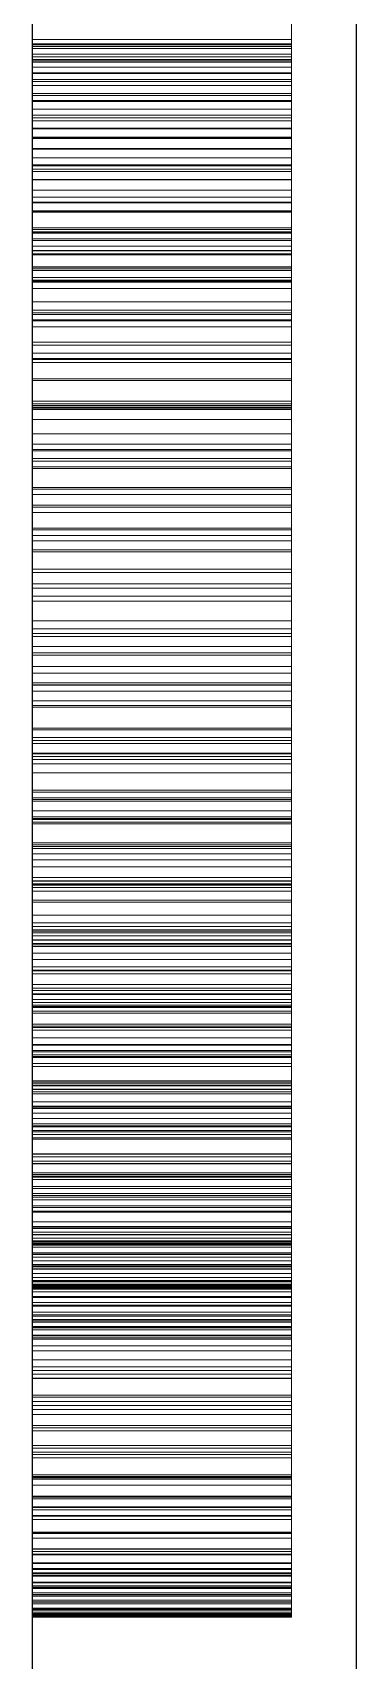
# Model space of a CAD drawing. Header units: millimetres. Extents: x 7 to 422, y 36 to 182.
# Drawn here: x 7 to 7.25, y 125.533 to 126.792 of the extents above; entities that cross this region are included whole.
import ezdxf

# ---------------------------------------------------------------- set-up
doc = ezdxf.new("R2010")
doc.units = ezdxf.units.MM
doc.header["$LTSCALE"] = 0.666667
doc.linetypes.add('DASHED', pattern=[1.524, 1.27, -0.254])
doc.layers.add('HIDDEN', color=7, linetype='DASHED', lineweight=13)
doc.layers.add('VISIBLE', color=7, linetype='CONTINUOUS', lineweight=25)

msp = doc.modelspace()

# ---------------------------------------------------------------- linework, layer by layer
at = {"layer": 'HIDDEN'}
for p, q in [((7, 127.73911), (7, 125.60437)), ((7, 127.73041), (7, 125.85526)), ((7, 125.60437), (7, 127.73041)), ((7.2, 125.60437), (7.2, 127.73911)), ((7.2, 127.73041), (7.2, 125.60437)), ((7.2, 125.85526), (7.2, 127.73041)), ((7, 126.60938), (7, 127.70141)), ((7.2, 127.70141), (7.2, 126.60938)), ((7, 127.47952), (7, 125.60437)), ((7.2, 127.47952), (7.2, 125.60437)), ((7, 125.60437), (7, 127.26779)), ((7.2, 127.26779), (7.2, 125.60437)), ((7, 126.61083), (7, 126.83997)), ((7.2, 126.83997), (7.2, 126.61083)), ((7, 126.82198), (7, 126.78685)), ((7.2, 126.78685), (7.2, 126.82198)), ((7, 126.78338), (7, 126.80752)), ((7.2, 126.80752), (7.2, 126.78338)), ((7, 126.79658), (7, 126.77117)), ((7, 126.79211), (7, 126.77326)), ((7, 126.78685), (7, 126.77021)), ((7, 126.78685), (7.2, 126.78685)), ((7.2, 126.77117), (7.2, 126.79658)), ((7.2, 126.77326), (7.2, 126.79211)), ((7.2, 126.77021), (7.2, 126.78685)), ((7, 126.78341), (7, 126.78252)), ((7, 126.78139), (7, 126.78341)), ((7, 126.78341), (7.2, 126.78341)), ((7, 126.76043), (7, 126.78338)), ((7, 126.78338), (7.2, 126.78338)), ((7, 126.78252), (7, 126.77983)), ((7, 126.78252), (7.2, 126.78252)), ((7, 126.77534), (7, 126.78139)), ((7, 126.78139), (7.2, 126.78139)), ((7, 126.77983), (7, 126.77535)), ((7, 126.77983), (7.2, 126.77983)), ((7, 126.77535), (7, 126.76909)), ((7, 126.77535), (7.2, 126.77535)), ((7, 126.76526), (7, 126.77534)), ((7, 126.77534), (7.2, 126.77534)), ((7, 126.77326), (7, 126.75586)), ((7, 126.77326), (7.2, 126.77326)), ((7.2, 126.78341), (7.2, 126.78139)), ((7.2, 126.78252), (7.2, 126.78341)), ((7.2, 126.78338), (7.2, 126.76043)), ((7.2, 126.77983), (7.2, 126.78252)), ((7.2, 126.78139), (7.2, 126.77534)), ((7.2, 126.77535), (7.2, 126.77983)), ((7.2, 126.76909), (7.2, 126.77535)), ((7.2, 126.77534), (7.2, 126.76526)), ((7.2, 126.75586), (7.2, 126.77326)), ((7, 126.77117), (7, 126.74491)), ((7, 126.77117), (7.2, 126.77117)), ((7, 126.77021), (7, 126.75418)), ((7, 126.77021), (7.2, 126.77021)), ((7, 126.76909), (7, 126.76103)), ((7, 126.76909), (7.2, 126.76909)), ((7, 126.75114), (7, 126.76526)), ((7, 126.76526), (7.2, 126.76526)), ((7, 126.76103), (7, 126.75119)), ((7, 126.76103), (7.2, 126.76103)), ((7, 126.73869), (7, 126.76043)), ((7, 126.76043), (7.2, 126.76043)), ((7.2, 126.74491), (7.2, 126.77117)), ((7.2, 126.75418), (7.2, 126.77021)), ((7.2, 126.76103), (7.2, 126.76909)), ((7.2, 126.76526), (7.2, 126.75114)), ((7.2, 126.75119), (7.2, 126.76103)), ((7.2, 126.76043), (7.2, 126.73869)), ((7, 126.75586), (7, 126.74352)), ((7, 126.75586), (7.2, 126.75586)), ((7, 126.75418), (7, 126.73876)), ((7, 126.75418), (7.2, 126.75418)), ((7, 126.75119), (7, 126.73955)), ((7, 126.75119), (7.2, 126.75119)), ((7, 126.73299), (7, 126.75114)), ((7, 126.75114), (7.2, 126.75114)), ((7.2, 126.74352), (7.2, 126.75586)), ((7.2, 126.73876), (7.2, 126.75418)), ((7.2, 126.73955), (7.2, 126.75119)), ((7.2, 126.75114), (7.2, 126.73299)), ((7, 126.74491), (7, 126.71779)), ((7, 126.74491), (7.2, 126.74491)), ((7, 126.74352), (7, 126.72826)), ((7, 126.74352), (7.2, 126.74352)), ((7, 126.73955), (7, 126.72613)), ((7, 126.73955), (7.2, 126.73955)), ((7, 126.73876), (7, 126.72395)), ((7, 126.73876), (7.2, 126.73876)), ((7, 126.71815), (7, 126.73869)), ((7, 126.73869), (7.2, 126.73869)), ((7.2, 126.71779), (7.2, 126.74491)), ((7.2, 126.72826), (7.2, 126.74352)), ((7.2, 126.72613), (7.2, 126.73955)), ((7.2, 126.72395), (7.2, 126.73876)), ((7.2, 126.73869), (7.2, 126.71815)), ((7, 126.71081), (7, 126.73299)), ((7, 126.73299), (7.2, 126.73299)), ((7, 126.72826), (7, 126.71007)), ((7, 126.72826), (7.2, 126.72826)), ((7, 126.72613), (7, 126.71127)), ((7, 126.72613), (7.2, 126.72613)), ((7, 126.72395), (7, 126.70185)), ((7, 126.72395), (7.2, 126.72395)), ((7.2, 126.73299), (7.2, 126.71081)), ((7.2, 126.71007), (7.2, 126.72826)), ((7.2, 126.71127), (7.2, 126.72613)), ((7.2, 126.70185), (7.2, 126.72395)), ((7, 126.70244), (7, 126.71815)), ((7, 126.71815), (7.2, 126.71815)), ((7, 126.71779), (7, 126.6898)), ((7, 126.71779), (7.2, 126.71779)), ((7, 126.71127), (7, 126.69535)), ((7, 126.71127), (7.2, 126.71127)), ((7, 126.68459), (7, 126.71081)), ((7, 126.71081), (7.2, 126.71081)), ((7, 126.71007), (7, 126.68896)), ((7, 126.71007), (7.2, 126.71007)), ((7.2, 126.71815), (7.2, 126.70244)), ((7.2, 126.6898), (7.2, 126.71779)), ((7.2, 126.69535), (7.2, 126.71127)), ((7.2, 126.71081), (7.2, 126.68459)), ((7.2, 126.68896), (7.2, 126.71007)), ((7, 126.68647), (7, 126.70244)), ((7, 126.70244), (7.2, 126.70244)), ((7, 126.70185), (7, 126.67831)), ((7, 126.70185), (7.2, 126.70185)), ((7.2, 126.70244), (7.2, 126.68647)), ((7.2, 126.67831), (7.2, 126.70185)), ((7, 126.69535), (7, 126.67837)), ((7, 126.69535), (7.2, 126.69535)), ((7, 126.6898), (7, 126.66096)), ((7, 126.6898), (7.2, 126.6898)), ((7, 126.68896), (7, 126.66493)), ((7, 126.68896), (7.2, 126.68896)), ((7, 126.67026), (7, 126.68647)), ((7, 126.68647), (7.2, 126.68647)), ((7, 126.65434), (7, 126.68459)), ((7, 126.68459), (7.2, 126.68459)), ((7.2, 126.67837), (7.2, 126.69535)), ((7.2, 126.66096), (7.2, 126.6898)), ((7.2, 126.66493), (7.2, 126.68896)), ((7.2, 126.68647), (7.2, 126.67026)), ((7.2, 126.68459), (7.2, 126.65434)), ((7, 126.67837), (7, 126.66032)), ((7, 126.67837), (7.2, 126.67837)), ((7, 126.67831), (7, 126.65335)), ((7, 126.67831), (7.2, 126.67831)), ((7.2, 126.66032), (7.2, 126.67837)), ((7.2, 126.65335), (7.2, 126.67831)), ((7, 126.6538), (7, 126.67026)), ((7, 126.67026), (7.2, 126.67026)), ((7, 126.66493), (7, 126.63798)), ((7, 126.66493), (7.2, 126.66493)), ((7, 126.66096), (7, 126.63125)), ((7, 126.66096), (7.2, 126.66096)), ((7, 126.66032), (7, 126.64121)), ((7, 126.66032), (7.2, 126.66032)), ((7.2, 126.67026), (7.2, 126.6538)), ((7.2, 126.63798), (7.2, 126.66493)), ((7.2, 126.63125), (7.2, 126.66096)), ((7.2, 126.64121), (7.2, 126.66032)), ((7, 126.63784), (7, 126.65434)), ((7, 126.65434), (7.2, 126.65434)), ((7, 126.63708), (7, 126.6538)), ((7, 126.6538), (7.2, 126.6538)), ((7, 126.65335), (7, 126.62697)), ((7, 126.65335), (7.2, 126.65335)), ((7.2, 126.65434), (7.2, 126.63784)), ((7.2, 126.6538), (7.2, 126.63708)), ((7.2, 126.62697), (7.2, 126.65335)), ((7, 126.64121), (7, 126.62103)), ((7, 126.64121), (7.2, 126.64121)), ((7, 126.63984), (7, 126.63802)), ((7, 126.63801), (7, 126.63984)), ((7, 126.63984), (7.2, 126.63984)), ((7, 126.63802), (7, 126.63259)), ((7, 126.63802), (7.2, 126.63802)), ((7, 126.63254), (7, 126.63801)), ((7, 126.63801), (7.2, 126.63801)), ((7, 126.63798), (7, 126.6081)), ((7, 126.63798), (7.2, 126.63798)), ((7, 126.6206), (7, 126.63784)), ((7, 126.63784), (7.2, 126.63784)), ((7, 126.62012), (7, 126.63708)), ((7, 126.63708), (7.2, 126.63708)), ((7.2, 126.62103), (7.2, 126.64121)), ((7.2, 126.63984), (7.2, 126.63801)), ((7.2, 126.63802), (7.2, 126.63984)), ((7.2, 126.63259), (7.2, 126.63802)), ((7.2, 126.63801), (7.2, 126.63254)), ((7.2, 126.6081), (7.2, 126.63798)), ((7.2, 126.63784), (7.2, 126.6206)), ((7.2, 126.63708), (7.2, 126.62012)), ((7, 126.63259), (7, 126.62352)), ((7, 126.63259), (7.2, 126.63259)), ((7, 126.62342), (7, 126.63254)), ((7, 126.63254), (7.2, 126.63254)), ((7, 126.63125), (7, 126.60068)), ((7, 126.63125), (7.2, 126.63125)), ((7, 126.62697), (7, 126.59915)), ((7, 126.62697), (7.2, 126.62697)), ((7, 126.62352), (7, 126.61083)), ((7, 126.62352), (7.2, 126.62352)), ((7, 126.61065), (7, 126.62342)), ((7, 126.62342), (7.2, 126.62342)), ((7, 126.62103), (7, 126.59979)), ((7, 126.62103), (7.2, 126.62103)), ((7, 126.60262), (7, 126.6206)), ((7, 126.6206), (7.2, 126.6206)), ((7.2, 126.62352), (7.2, 126.63259)), ((7.2, 126.63254), (7.2, 126.62342)), ((7.2, 126.60068), (7.2, 126.63125)), ((7.2, 126.59915), (7.2, 126.62697)), ((7.2, 126.61083), (7.2, 126.62352)), ((7.2, 126.62342), (7.2, 126.61065)), ((7.2, 126.59979), (7.2, 126.62103)), ((7.2, 126.6206), (7.2, 126.60262)), ((7, 126.58545), (7, 126.62012)), ((7, 126.62012), (7.2, 126.62012)), ((7, 126.61083), (7.2, 126.61083)), ((7, 126.59423), (7, 126.61065)), ((7, 126.61065), (7.2, 126.61065)), ((7, 126.57748), (7, 126.60938)), ((7, 126.60938), (7.2, 126.60938)), ((7, 126.6081), (7, 126.5753)), ((7, 126.6081), (7.2, 126.6081)), ((7.2, 126.62012), (7.2, 126.58545)), ((7.2, 126.61065), (7.2, 126.59423)), ((7.2, 126.60938), (7.2, 126.57748)), ((7.2, 126.5753), (7.2, 126.6081)), ((7, 126.58391), (7, 126.60262)), ((7, 126.60262), (7.2, 126.60262)), ((7, 126.60068), (7, 126.56925)), ((7, 126.60068), (7.2, 126.60068)), ((7, 126.59979), (7, 126.57748)), ((7, 126.59979), (7.2, 126.59979)), ((7, 126.59915), (7, 126.56991)), ((7, 126.59915), (7.2, 126.59915)), ((7.2, 126.60262), (7.2, 126.58391)), ((7.2, 126.56925), (7.2, 126.60068)), ((7.2, 126.57748), (7.2, 126.59979)), ((7.2, 126.56991), (7.2, 126.59915)), ((7, 126.57417), (7, 126.59423)), ((7, 126.59423), (7.2, 126.59423)), ((7, 126.5526), (7, 126.58545)), ((7, 126.56447), (7, 126.58391)), ((7, 126.58391), (7.2, 126.58391)), ((7.2, 126.59423), (7.2, 126.57417)), ((7.2, 126.58545), (7.2, 126.5526)), ((7.2, 126.58391), (7.2, 126.56447)), ((7, 126.57748), (7.2, 126.57748)), ((7, 126.5753), (7, 126.53996)), ((7, 126.5753), (7.2, 126.5753)), ((7, 126.55046), (7, 126.57417)), ((7, 126.57417), (7.2, 126.57417)), ((7.2, 126.53996), (7.2, 126.5753)), ((7.2, 126.57417), (7.2, 126.55046)), ((7, 126.56991), (7, 126.53924)), ((7, 126.56991), (7.2, 126.56991)), ((7, 126.56925), (7, 126.53696)), ((7, 126.56925), (7.2, 126.56925)), ((7, 126.54428), (7, 126.56447)), ((7, 126.56447), (7.2, 126.56447)), ((7.2, 126.53924), (7.2, 126.56991)), ((7.2, 126.53696), (7.2, 126.56925)), ((7.2, 126.56447), (7.2, 126.54428)), ((7, 126.52436), (7, 126.5526)), ((7, 126.5526), (7.2, 126.5526)), ((7, 126.52309), (7, 126.55046)), ((7, 126.55046), (7.2, 126.55046)), ((7.2, 126.5526), (7.2, 126.52436)), ((7.2, 126.55046), (7.2, 126.52309)), ((7, 126.5017), (7, 126.54428)), ((7, 126.54428), (7.2, 126.54428)), ((7, 126.53996), (7, 126.50247)), ((7, 126.53996), (7.2, 126.53996)), ((7, 126.53924), (7, 126.50714)), ((7, 126.53924), (7.2, 126.53924)), ((7, 126.53696), (7, 126.50381)), ((7, 126.53696), (7.2, 126.53696)), ((7.2, 126.54428), (7.2, 126.5017)), ((7.2, 126.50247), (7.2, 126.53996)), ((7.2, 126.50714), (7.2, 126.53924)), ((7.2, 126.50381), (7.2, 126.53696)), ((7, 126.50075), (7, 126.52436)), ((7, 126.52436), (7.2, 126.52436)), ((7, 126.49292), (7, 126.52309)), ((7, 126.52309), (7.2, 126.52309)), ((7.2, 126.52436), (7.2, 126.50075)), ((7.2, 126.52309), (7.2, 126.49292)), ((7, 126.50714), (7, 126.47371)), ((7, 126.50714), (7.2, 126.50714)), ((7, 126.50497), (7, 126.24247)), ((7, 126.50497), (7.2, 126.50497)), ((7, 126.50381), (7, 126.4698)), ((7, 126.50381), (7.2, 126.50381)), ((7, 126.50247), (7, 126.46283)), ((7, 126.50247), (7.2, 126.50247)), ((7, 126.45618), (7, 126.5017)), ((7, 126.5017), (7.2, 126.5017)), ((7, 126.48176), (7, 126.50075)), ((7, 126.50075), (7.2, 126.50075)), ((7.2, 126.47371), (7.2, 126.50714)), ((7.2, 126.24247), (7.2, 126.50497)), ((7.2, 126.4698), (7.2, 126.50381)), ((7.2, 126.46283), (7.2, 126.50247)), ((7.2, 126.5017), (7.2, 126.45618)), ((7.2, 126.50075), (7.2, 126.48176)), ((7, 126.46078), (7, 126.49292)), ((7, 126.49292), (7.2, 126.49292)), ((7.2, 126.49292), (7.2, 126.46078)), ((7, 126.4687), (7, 126.48176)), ((7, 126.48176), (7.2, 126.48176)), ((7, 126.47371), (7, 126.43903)), ((7, 126.47371), (7.2, 126.47371)), ((7, 126.4698), (7, 126.43492)), ((7, 126.4698), (7.2, 126.4698)), ((7.2, 126.48176), (7.2, 126.4687)), ((7.2, 126.43903), (7.2, 126.47371)), ((7.2, 126.43492), (7.2, 126.4698)), ((7, 126.45489), (7, 126.4687)), ((7, 126.4687), (7.2, 126.4687)), ((7, 126.46283), (7, 126.42103)), ((7, 126.46283), (7.2, 126.46283)), ((7, 126.42666), (7, 126.46078)), ((7, 126.46078), (7.2, 126.46078)), ((7.2, 126.4687), (7.2, 126.45489)), ((7.2, 126.42103), (7.2, 126.46283)), ((7.2, 126.46078), (7.2, 126.42666)), ((7, 126.40771), (7, 126.45618)), ((7, 126.45618), (7.2, 126.45618)), ((7, 126.44033), (7, 126.45489)), ((7, 126.45489), (7.2, 126.45489)), ((7.2, 126.45618), (7.2, 126.40771)), ((7.2, 126.45489), (7.2, 126.44033)), ((7, 126.42502), (7, 126.44033)), ((7, 126.44033), (7.2, 126.44033)), ((7, 126.43903), (7, 126.4031)), ((7, 126.43903), (7.2, 126.43903)), ((7, 126.43492), (7, 126.39919)), ((7, 126.43492), (7.2, 126.43492)), ((7.2, 126.44033), (7.2, 126.42502)), ((7.2, 126.4031), (7.2, 126.43903)), ((7.2, 126.39919), (7.2, 126.43492)), ((7, 126.39058), (7, 126.42666)), ((7, 126.42666), (7.2, 126.42666)), ((7, 126.40897), (7, 126.42502)), ((7, 126.42502), (7.2, 126.42502)), ((7, 126.42103), (7, 126.37709)), ((7, 126.42103), (7.2, 126.42103)), ((7.2, 126.42666), (7.2, 126.39058)), ((7.2, 126.42502), (7.2, 126.40897)), ((7.2, 126.37709), (7.2, 126.42103)), ((7, 126.39217), (7, 126.40897)), ((7, 126.40897), (7.2, 126.40897)), ((7, 126.35629), (7, 126.40771)), ((7, 126.40771), (7.2, 126.40771)), ((7.2, 126.40897), (7.2, 126.39217)), ((7.2, 126.40771), (7.2, 126.35629)), ((7, 126.4031), (7, 126.36593)), ((7, 126.4031), (7.2, 126.4031)), ((7, 126.39919), (7, 126.36259)), ((7, 126.39919), (7.2, 126.39919)), ((7.2, 126.36593), (7.2, 126.4031)), ((7.2, 126.36259), (7.2, 126.39919)), ((7, 126.37462), (7, 126.39217)), ((7, 126.39217), (7.2, 126.39217)), ((7, 126.35252), (7, 126.39058)), ((7, 126.39058), (7.2, 126.39058)), ((7.2, 126.39217), (7.2, 126.37462)), ((7.2, 126.39058), (7.2, 126.35252)), ((7, 126.37709), (7, 126.33098)), ((7, 126.37709), (7.2, 126.37709)), ((7, 126.35632), (7, 126.37462)), ((7, 126.37462), (7.2, 126.37462)), ((7.2, 126.33098), (7.2, 126.37709)), ((7.2, 126.37462), (7.2, 126.35632)), ((7, 126.36593), (7, 126.32751)), ((7, 126.36593), (7.2, 126.36593)), ((7, 126.36259), (7, 126.32514)), ((7, 126.36259), (7.2, 126.36259)), ((7, 126.33725), (7, 126.35632)), ((7, 126.35632), (7.2, 126.35632)), ((7, 126.30193), (7, 126.35629)), ((7, 126.35629), (7.2, 126.35629)), ((7.2, 126.32751), (7.2, 126.36593)), ((7.2, 126.32514), (7.2, 126.36259)), ((7.2, 126.35632), (7.2, 126.33725)), ((7.2, 126.35629), (7.2, 126.30193)), ((7, 126.31249), (7, 126.35252)), ((7, 126.35252), (7.2, 126.35252)), ((7.2, 126.35252), (7.2, 126.31249)), ((7, 126.31739), (7, 126.33725)), ((7, 126.33725), (7.2, 126.33725)), ((7.2, 126.33725), (7.2, 126.31739)), ((7, 126.33098), (7, 126.28273)), ((7, 126.33098), (7.2, 126.33098)), ((7, 126.32751), (7, 126.28784)), ((7, 126.32751), (7.2, 126.32751)), ((7, 126.32514), (7, 126.28937)), ((7, 126.32514), (7.2, 126.32514)), ((7.2, 126.28273), (7.2, 126.33098)), ((7.2, 126.28784), (7.2, 126.32751)), ((7.2, 126.28937), (7.2, 126.32514)), ((7, 126.29673), (7, 126.31739)), ((7, 126.31739), (7.2, 126.31739)), ((7, 126.27049), (7, 126.31249)), ((7, 126.31249), (7.2, 126.31249)), ((7, 126.28743), (7, 126.31064)), ((7, 126.31064), (7, 126.27165)), ((7, 126.31064), (7.2, 126.31064)), ((7.2, 126.31739), (7.2, 126.29673)), ((7.2, 126.31249), (7.2, 126.27049)), ((7.2, 126.31064), (7.2, 126.28743)), ((7.2, 126.27165), (7.2, 126.31064)), ((7, 126.24465), (7, 126.30193)), ((7, 126.30193), (7.2, 126.30193)), ((7, 126.27529), (7, 126.29673)), ((7, 126.29673), (7.2, 126.29673)), ((7.2, 126.30193), (7.2, 126.24465)), ((7.2, 126.29673), (7.2, 126.27529)), ((7, 126.28937), (7, 126.25421)), ((7, 126.28937), (7.2, 126.28937)), ((7, 126.28784), (7, 126.24693)), ((7, 126.28784), (7.2, 126.28784)), ((7, 126.23483), (7, 126.28743)), ((7, 126.28743), (7.2, 126.28743)), ((7, 126.28273), (7, 126.23232)), ((7, 126.28273), (7.2, 126.28273)), ((7.2, 126.25421), (7.2, 126.28937)), ((7.2, 126.24693), (7.2, 126.28784)), ((7.2, 126.28743), (7.2, 126.23483)), ((7.2, 126.23232), (7.2, 126.28273)), ((7, 126.25305), (7, 126.27529)), ((7, 126.27529), (7.2, 126.27529)), ((7, 126.27165), (7, 126.23445)), ((7, 126.27165), (7.2, 126.27165)), ((7, 126.22652), (7, 126.27049)), ((7, 126.27049), (7.2, 126.27049)), ((7.2, 126.27529), (7.2, 126.25305)), ((7.2, 126.23445), (7.2, 126.27165)), ((7.2, 126.27049), (7.2, 126.22652)), ((7, 126.25421), (7, 126.21967)), ((7, 126.25421), (7.2, 126.25421)), ((7, 126.23001), (7, 126.25305)), ((7, 126.25305), (7.2, 126.25305)), ((7, 126.24693), (7, 126.20477)), ((7, 126.24693), (7.2, 126.24693)), ((7, 126.19027), (7, 126.24465)), ((7, 126.24465), (7.2, 126.24465)), ((7.2, 126.21967), (7.2, 126.25421)), ((7.2, 126.25305), (7.2, 126.23001)), ((7.2, 126.20477), (7.2, 126.24693)), ((7.2, 126.24465), (7.2, 126.19027)), ((7, 126.24247), (7.2, 126.24247)), ((7, 126.1836), (7, 126.23483)), ((7, 126.23483), (7.2, 126.23483)), ((7, 126.23445), (7, 126.19905)), ((7, 126.23445), (7.2, 126.23445)), ((7, 126.23232), (7, 126.19785)), ((7, 126.23232), (7.2, 126.23232)), ((7.2, 126.23483), (7.2, 126.1836)), ((7.2, 126.19905), (7.2, 126.23445)), ((7.2, 126.19785), (7.2, 126.23232)), ((7, 126.20618), (7, 126.23001)), ((7, 126.23001), (7.2, 126.23001)), ((7, 126.18034), (7, 126.22652)), ((7, 126.22652), (7.2, 126.22652)), ((7, 126.21967), (7, 126.18573)), ((7, 126.21967), (7.2, 126.21967)), ((7.2, 126.23001), (7.2, 126.20618)), ((7.2, 126.22652), (7.2, 126.18034)), ((7.2, 126.18573), (7.2, 126.21967)), ((7, 126.18156), (7, 126.20618)), ((7, 126.20618), (7.2, 126.20618)), ((7.2, 126.20618), (7.2, 126.18156)), ((7, 126.20477), (7, 126.16265)), ((7, 126.20477), (7.2, 126.20477)), ((7, 126.16561), (7, 126.20042)), ((7, 126.20042), (7, 126.14688)), ((7, 126.20042), (7.2, 126.20042)), ((7, 126.19905), (7, 126.16543)), ((7, 126.19905), (7.2, 126.19905)), ((7, 126.19785), (7, 126.16404)), ((7, 126.19785), (7.2, 126.19785)), ((7.2, 126.16265), (7.2, 126.20477)), ((7.2, 126.20042), (7.2, 126.16561)), ((7.2, 126.14688), (7.2, 126.20042)), ((7.2, 126.16543), (7.2, 126.19905)), ((7.2, 126.16404), (7.2, 126.19785)), ((7, 126.13878), (7, 126.19027)), ((7, 126.19027), (7.2, 126.19027)), ((7, 126.18573), (7, 126.15241)), ((7, 126.18573), (7.2, 126.18573)), ((7, 126.16126), (7, 126.18446)), ((7, 126.18446), (7, 126.13598)), ((7, 126.18446), (7.2, 126.18446)), ((7, 126.13376), (7, 126.1836)), ((7, 126.1836), (7.2, 126.1836)), ((7, 126.15715), (7, 126.18156)), ((7, 126.18156), (7.2, 126.18156)), ((7, 126.13606), (7, 126.18034)), ((7, 126.18034), (7.2, 126.18034)), ((7.2, 126.19027), (7.2, 126.13878)), ((7.2, 126.15241), (7.2, 126.18573)), ((7.2, 126.18446), (7.2, 126.16126)), ((7.2, 126.13598), (7.2, 126.18446)), ((7.2, 126.1836), (7.2, 126.13376)), ((7.2, 126.18156), (7.2, 126.15715)), ((7.2, 126.18034), (7.2, 126.13606)), ((7, 126.13282), (7, 126.16561)), ((7, 126.16561), (7.2, 126.16561)), ((7, 126.16543), (7, 126.1336)), ((7, 126.16543), (7.2, 126.16543)), ((7, 126.16404), (7, 126.13089)), ((7, 126.16404), (7.2, 126.16404)), ((7, 126.16265), (7, 126.12115)), ((7, 126.16265), (7.2, 126.16265)), ((7, 126.12814), (7, 126.16126)), ((7, 126.16126), (7.2, 126.16126)), ((7, 126.13321), (7, 126.15715)), ((7, 126.15715), (7.2, 126.15715)), ((7.2, 126.16561), (7.2, 126.13282)), ((7.2, 126.1336), (7.2, 126.16543)), ((7.2, 126.13089), (7.2, 126.16404)), ((7.2, 126.12115), (7.2, 126.16265)), ((7.2, 126.16126), (7.2, 126.12814)), ((7.2, 126.15715), (7.2, 126.13321)), ((7, 126.15241), (7, 126.1197)), ((7, 126.15241), (7.2, 126.15241)), ((7, 126.14688), (7, 126.09722)), ((7, 126.14688), (7.2, 126.14688)), ((7.2, 126.1197), (7.2, 126.15241)), ((7.2, 126.09722), (7.2, 126.14688)), ((7, 126.0902), (7, 126.13878)), ((7, 126.13878), (7.2, 126.13878)), ((7, 126.09369), (7, 126.13606)), ((7, 126.13606), (7.2, 126.13606)), ((7, 126.13598), (7, 126.09061)), ((7, 126.13598), (7.2, 126.13598)), ((7, 126.08531), (7, 126.13376)), ((7, 126.13376), (7.2, 126.13376)), ((7, 126.1336), (7, 126.10357)), ((7, 126.1336), (7.2, 126.1336)), ((7, 126.10974), (7, 126.13321)), ((7, 126.13321), (7.2, 126.13321)), ((7, 126.1008), (7, 126.13282)), ((7, 126.13282), (7.2, 126.13282)), ((7, 126.13089), (7, 126.0984)), ((7, 126.13089), (7.2, 126.13089)), ((7.2, 126.13878), (7.2, 126.0902)), ((7.2, 126.13606), (7.2, 126.09369)), ((7.2, 126.09061), (7.2, 126.13598)), ((7.2, 126.13376), (7.2, 126.08531)), ((7.2, 126.10357), (7.2, 126.1336)), ((7.2, 126.13321), (7.2, 126.10974)), ((7.2, 126.13282), (7.2, 126.1008)), ((7.2, 126.0984), (7.2, 126.13089)), ((7, 126.09584), (7, 126.12814)), ((7, 126.12814), (7.2, 126.12814)), ((7, 126.12115), (7, 126.08026)), ((7, 126.12115), (7.2, 126.12115)), ((7, 126.1197), (7, 126.08761)), ((7, 126.1197), (7.2, 126.1197)), ((7.2, 126.12814), (7.2, 126.09584)), ((7.2, 126.08026), (7.2, 126.12115)), ((7.2, 126.08761), (7.2, 126.1197)), ((7, 126.08676), (7, 126.10974)), ((7, 126.10974), (7.2, 126.10974)), ((7.2, 126.10974), (7.2, 126.08676)), ((7, 126.10357), (7, 126.07532)), ((7, 126.10357), (7.2, 126.10357)), ((7, 126.06956), (7, 126.1008)), ((7, 126.1008), (7.2, 126.1008)), ((7, 126.0984), (7, 126.06658)), ((7, 126.0984), (7.2, 126.0984)), ((7, 126.09722), (7, 126.05144)), ((7, 126.09722), (7.2, 126.09722)), ((7, 126.06437), (7, 126.09584)), ((7, 126.09584), (7.2, 126.09584)), ((7, 126.05322), (7, 126.09369)), ((7, 126.09369), (7.2, 126.09369)), ((7.2, 126.07532), (7.2, 126.10357)), ((7.2, 126.1008), (7.2, 126.06956)), ((7.2, 126.06658), (7.2, 126.0984)), ((7.2, 126.05144), (7.2, 126.09722)), ((7.2, 126.09584), (7.2, 126.06437)), ((7.2, 126.09369), (7.2, 126.05322)), ((7, 126.09061), (7, 126.04834)), ((7, 126.09061), (7.2, 126.09061)), ((7, 126.067), (7, 126.0902)), ((7, 126.0902), (7.2, 126.0902)), ((7, 126.08761), (7, 126.05612)), ((7, 126.08761), (7.2, 126.08761)), ((7, 126.06424), (7, 126.08676)), ((7, 126.08676), (7.2, 126.08676)), ((7, 126.03823), (7, 126.08531)), ((7, 126.08531), (7.2, 126.08531)), ((7, 126.08026), (7, 126.03999)), ((7, 126.08026), (7.2, 126.08026)), ((7.2, 126.04834), (7.2, 126.09061)), ((7.2, 126.0902), (7.2, 126.067)), ((7.2, 126.05612), (7.2, 126.08761)), ((7.2, 126.08676), (7.2, 126.06424)), ((7.2, 126.08531), (7.2, 126.03823)), ((7.2, 126.03999), (7.2, 126.08026)), ((7, 126.07532), (7, 126.04887)), ((7, 126.07532), (7.2, 126.07532)), ((7, 126.03908), (7, 126.06956)), ((7, 126.06956), (7.2, 126.06956)), ((7, 126.04452), (7, 126.067)), ((7, 126.067), (7.2, 126.067)), ((7.2, 126.04887), (7.2, 126.07532)), ((7.2, 126.06956), (7.2, 126.03908)), ((7.2, 126.067), (7.2, 126.04452)), ((7, 126.06658), (7, 126.03542)), ((7, 126.06658), (7.2, 126.06658)), ((7, 126.03373), (7, 126.06437)), ((7, 126.06437), (7.2, 126.06437)), ((7, 126.04221), (7, 126.06424)), ((7, 126.06424), (7.2, 126.06424)), ((7, 126.05612), (7, 126.02525)), ((7, 126.05612), (7.2, 126.05612)), ((7.2, 126.03542), (7.2, 126.06658)), ((7.2, 126.06437), (7.2, 126.03373)), ((7.2, 126.06424), (7.2, 126.04221)), ((7.2, 126.02525), (7.2, 126.05612)), ((7, 126.01465), (7, 126.05322)), ((7, 126.05322), (7.2, 126.05322)), ((7, 126.05144), (7, 126.00953)), ((7, 126.05144), (7.2, 126.05144)), ((7, 126.04887), (7, 126.02392)), ((7, 126.04887), (7.2, 126.04887)), ((7, 126.04834), (7, 126.00917)), ((7, 126.04834), (7.2, 126.04834)), ((7, 126.02276), (7, 126.04452)), ((7, 126.04452), (7.2, 126.04452)), ((7, 126.02065), (7, 126.04221)), ((7, 126.04221), (7.2, 126.04221)), ((7.2, 126.05322), (7.2, 126.01465)), ((7.2, 126.00953), (7.2, 126.05144)), ((7.2, 126.02392), (7.2, 126.04887)), ((7.2, 126.00917), (7.2, 126.04834)), ((7.2, 126.04452), (7.2, 126.02276)), ((7.2, 126.04221), (7.2, 126.02065)), ((7, 126.03999), (7, 126.00032)), ((7, 126.03999), (7.2, 126.03999)), ((7, 126.00937), (7, 126.03908)), ((7, 126.03908), (7.2, 126.03908)), ((7, 125.99254), (7, 126.03823)), ((7, 126.03823), (7.2, 126.03823)), ((7, 126.03542), (7, 126.00492)), ((7, 126.03542), (7.2, 126.03542)), ((7, 126.00392), (7, 126.03373)), ((7, 126.03373), (7.2, 126.03373)), ((7.2, 126.00032), (7.2, 126.03999)), ((7.2, 126.03908), (7.2, 126.00937)), ((7.2, 126.03823), (7.2, 125.99254)), ((7.2, 126.00492), (7.2, 126.03542)), ((7.2, 126.03373), (7.2, 126.00392)), ((7, 126.02525), (7, 125.99498)), ((7, 126.02525), (7.2, 126.02525)), ((7, 126.02392), (7, 126.0002)), ((7, 126.02392), (7.2, 126.02392)), ((7, 126.00174), (7, 126.02276)), ((7, 126.02276), (7.2, 126.02276)), ((7, 125.99956), (7, 126.02065)), ((7, 126.02065), (7.2, 126.02065)), ((7.2, 125.99498), (7.2, 126.02525)), ((7.2, 126.0002), (7.2, 126.02392)), ((7.2, 126.02276), (7.2, 126.00174)), ((7.2, 126.02065), (7.2, 125.99956)), ((7, 125.97799), (7, 126.01465)), ((7, 126.01465), (7.2, 126.01465)), ((7, 126.00953), (7, 125.9715)), ((7, 126.00953), (7.2, 126.00953)), ((7, 125.98044), (7, 126.00937)), ((7, 126.00937), (7.2, 126.00937)), ((7, 126.00917), (7, 125.97311)), ((7, 126.00917), (7.2, 126.00917)), ((7, 126.00492), (7, 125.97509)), ((7, 126.00492), (7.2, 126.00492)), ((7, 125.97493), (7, 126.00392)), ((7, 126.00392), (7.2, 126.00392)), ((7.2, 126.01465), (7.2, 125.97799)), ((7.2, 125.9715), (7.2, 126.00953)), ((7.2, 126.00937), (7.2, 125.98044)), ((7.2, 125.97311), (7.2, 126.00917)), ((7.2, 125.97509), (7.2, 126.00492)), ((7.2, 126.00392), (7.2, 125.97493)), ((7, 125.98143), (7, 126.00174)), ((7, 126.00174), (7.2, 126.00174)), ((7, 126.00032), (7, 125.96127)), ((7, 126.00032), (7.2, 126.00032)), ((7, 126.0002), (7, 125.97769)), ((7, 126.0002), (7.2, 126.0002)), ((7, 125.97927), (7, 125.99956)), ((7, 125.99956), (7.2, 125.99956)), ((7, 125.99498), (7, 125.96533)), ((7, 125.99498), (7.2, 125.99498)), ((7, 125.94822), (7, 125.99254)), ((7, 125.99254), (7.2, 125.99254)), ((7.2, 126.00174), (7.2, 125.98143)), ((7.2, 125.96127), (7.2, 126.00032)), ((7.2, 125.97769), (7.2, 126.0002)), ((7.2, 125.99956), (7.2, 125.97927)), ((7.2, 125.96533), (7.2, 125.99498)), ((7.2, 125.99254), (7.2, 125.94822)), ((7, 125.96185), (7, 125.98143)), ((7, 125.98143), (7.2, 125.98143)), ((7, 125.95227), (7, 125.98044)), ((7, 125.98044), (7.2, 125.98044)), ((7, 125.96009), (7, 125.97927)), ((7, 125.97927), (7.2, 125.97927)), ((7.2, 125.98143), (7.2, 125.96185)), ((7.2, 125.98044), (7.2, 125.95227)), ((7.2, 125.97927), (7.2, 125.96009)), ((7, 125.94323), (7, 125.97799)), ((7, 125.97799), (7.2, 125.97799)), ((7, 125.97769), (7, 125.95642)), ((7, 125.97769), (7.2, 125.97769)), ((7, 125.97509), (7, 125.94592)), ((7, 125.97509), (7.2, 125.97509)), ((7, 125.94677), (7, 125.97493)), ((7, 125.97493), (7.2, 125.97493)), ((7, 125.97311), (7, 125.94015)), ((7, 125.97311), (7.2, 125.97311)), ((7, 125.9715), (7, 125.93734)), ((7, 125.9715), (7.2, 125.9715)), ((7.2, 125.97799), (7.2, 125.94323)), ((7.2, 125.95642), (7.2, 125.97769)), ((7.2, 125.94592), (7.2, 125.97509)), ((7.2, 125.97493), (7.2, 125.94677)), ((7.2, 125.94015), (7.2, 125.97311)), ((7.2, 125.93734), (7.2, 125.9715)), ((7, 125.96533), (7, 125.93629)), ((7, 125.96533), (7.2, 125.96533)), ((7, 125.943), (7, 125.96185)), ((7, 125.96185), (7.2, 125.96185)), ((7, 125.96127), (7, 125.92282)), ((7, 125.96127), (7.2, 125.96127)), ((7, 125.94202), (7, 125.96009)), ((7, 125.96009), (7.2, 125.96009)), ((7, 125.95642), (7, 125.93636)), ((7, 125.95642), (7.2, 125.95642)), ((7.2, 125.93629), (7.2, 125.96533)), ((7.2, 125.96185), (7.2, 125.943)), ((7.2, 125.92282), (7.2, 125.96127)), ((7.2, 125.96009), (7.2, 125.94202)), ((7.2, 125.93636), (7.2, 125.95642)), ((7, 125.92487), (7, 125.95227)), ((7, 125.95227), (7.2, 125.95227)), ((7, 125.9053), (7, 125.94822)), ((7, 125.94822), (7.2, 125.94822)), ((7, 125.91944), (7, 125.94677)), ((7, 125.94677), (7.2, 125.94677)), ((7, 125.94592), (7, 125.91741)), ((7, 125.94592), (7.2, 125.94592)), ((7, 125.91037), (7, 125.94323)), ((7, 125.94323), (7.2, 125.94323)), ((7, 125.92487), (7, 125.943)), ((7, 125.943), (7.2, 125.943)), ((7, 125.92505), (7, 125.94202)), ((7, 125.94202), (7.2, 125.94202)), ((7.2, 125.95227), (7.2, 125.92487)), ((7.2, 125.94822), (7.2, 125.9053)), ((7.2, 125.94677), (7.2, 125.91944)), ((7.2, 125.91741), (7.2, 125.94592)), ((7.2, 125.94323), (7.2, 125.91037)), ((7.2, 125.943), (7.2, 125.92487)), ((7.2, 125.94202), (7.2, 125.92505)), ((7, 125.94015), (7, 125.91029)), ((7, 125.94015), (7.2, 125.94015)), ((7, 125.93734), (7, 125.90705)), ((7, 125.93734), (7.2, 125.93734)), ((7, 125.93636), (7, 125.91753)), ((7, 125.93636), (7.2, 125.93636)), ((7, 125.93629), (7, 125.90787)), ((7, 125.93629), (7.2, 125.93629)), ((7.2, 125.91029), (7.2, 125.94015)), ((7.2, 125.90705), (7.2, 125.93734)), ((7.2, 125.91753), (7.2, 125.93636)), ((7.2, 125.90787), (7.2, 125.93629)), ((7, 125.9092), (7, 125.92505)), ((7, 125.92505), (7.2, 125.92505)), ((7, 125.89825), (7, 125.92487)), ((7, 125.89156), (7, 125.92487)), ((7, 125.92487), (7.2, 125.92487)), ((7, 125.92282), (7, 125.88499)), ((7, 125.92282), (7.2, 125.92282)), ((7, 125.89293), (7, 125.91944)), ((7, 125.91944), (7.2, 125.91944)), ((7, 125.91753), (7, 125.89993)), ((7, 125.91753), (7.2, 125.91753)), ((7, 125.91741), (7, 125.88956)), ((7, 125.91741), (7.2, 125.91741)), ((7.2, 125.92505), (7.2, 125.9092)), ((7.2, 125.92487), (7.2, 125.89825)), ((7.2, 125.92487), (7.2, 125.89156)), ((7.2, 125.88499), (7.2, 125.92282)), ((7.2, 125.91944), (7.2, 125.89293)), ((7.2, 125.89993), (7.2, 125.91753)), ((7.2, 125.88956), (7.2, 125.91741)), ((7, 125.88046), (7, 125.91037)), ((7, 125.91037), (7.2, 125.91037)), ((7, 125.91029), (7, 125.88354)), ((7, 125.91029), (7.2, 125.91029)), ((7, 125.89446), (7, 125.9092)), ((7, 125.9092), (7.2, 125.9092)), ((7, 125.90787), (7, 125.88005)), ((7, 125.90787), (7.2, 125.90787)), ((7, 125.90705), (7, 125.88064)), ((7, 125.90705), (7.2, 125.90705)), ((7, 125.86438), (7, 125.9053)), ((7, 125.9053), (7.2, 125.9053)), ((7.2, 125.91037), (7.2, 125.88046)), ((7.2, 125.88354), (7.2, 125.91029)), ((7.2, 125.9092), (7.2, 125.89446)), ((7.2, 125.88005), (7.2, 125.90787)), ((7.2, 125.88064), (7.2, 125.90705)), ((7.2, 125.9053), (7.2, 125.86438)), ((7, 125.89993), (7, 125.88354)), ((7, 125.89993), (7.2, 125.89993)), ((7, 125.87239), (7, 125.89825)), ((7, 125.89825), (7.2, 125.89825)), ((7, 125.88083), (7, 125.89446)), ((7, 125.89446), (7.2, 125.89446)), ((7, 125.86725), (7, 125.89293)), ((7, 125.89293), (7.2, 125.89293)), ((7, 125.8627), (7, 125.89156)), ((7, 125.89156), (7.2, 125.89156)), ((7.2, 125.88354), (7.2, 125.89993)), ((7.2, 125.89825), (7.2, 125.87239)), ((7.2, 125.89446), (7.2, 125.88083)), ((7.2, 125.89293), (7.2, 125.86725)), ((7.2, 125.89156), (7.2, 125.8627)), ((7, 125.88956), (7, 125.86238)), ((7, 125.88956), (7.2, 125.88956)), ((7, 125.88499), (7, 125.84851)), ((7, 125.88499), (7.2, 125.88499)), ((7, 125.88354), (7, 125.86876)), ((7, 125.88354), (7, 125.85992)), ((7, 125.88354), (7.2, 125.88354)), ((7, 125.86831), (7, 125.88083)), ((7, 125.88083), (7.2, 125.88083)), ((7, 125.88064), (7, 125.8577)), ((7, 125.88064), (7.2, 125.88064)), ((7, 125.85454), (7, 125.88046)), ((7, 125.88046), (7.2, 125.88046)), ((7, 125.88005), (7, 125.85285)), ((7, 125.88005), (7.2, 125.88005)), ((7.2, 125.86238), (7.2, 125.88956)), ((7.2, 125.84851), (7.2, 125.88499)), ((7.2, 125.86876), (7.2, 125.88354)), ((7.2, 125.85992), (7.2, 125.88354)), ((7.2, 125.88083), (7.2, 125.86831)), ((7.2, 125.8577), (7.2, 125.88064)), ((7.2, 125.88046), (7.2, 125.85454)), ((7.2, 125.85285), (7.2, 125.88005)), ((7, 125.84731), (7, 125.87239)), ((7, 125.87239), (7.2, 125.87239)), ((7, 125.86876), (7, 125.85594)), ((7, 125.86876), (7.2, 125.86876)), ((7, 125.8571), (7, 125.86831)), ((7, 125.86831), (7.2, 125.86831)), ((7, 125.8424), (7, 125.86725)), ((7, 125.86725), (7.2, 125.86725)), ((7.2, 125.87239), (7.2, 125.84731)), ((7.2, 125.85594), (7.2, 125.86876)), ((7.2, 125.86831), (7.2, 125.8571)), ((7.2, 125.86725), (7.2, 125.8424)), ((7, 125.82612), (7, 125.86438)), ((7, 125.86438), (7.2, 125.86438)), ((7, 125.83827), (7, 125.8627)), ((7, 125.8627), (7.2, 125.8627)), ((7, 125.86238), (7, 125.83586)), ((7, 125.86238), (7.2, 125.86238)), ((7, 125.85992), (7, 125.83945)), ((7, 125.85992), (7.2, 125.85992)), ((7, 125.8577), (7, 125.83781)), ((7, 125.8577), (7.2, 125.8577)), ((7, 125.84738), (7, 125.8571)), ((7, 125.8571), (7.2, 125.8571)), ((7, 125.85594), (7, 125.8451)), ((7, 125.85594), (7.2, 125.85594)), ((7, 125.85526), (7, 125.60437)), ((7, 125.85526), (7.2, 125.85526)), ((7, 125.8326), (7, 125.85454)), ((7, 125.85454), (7.2, 125.85454)), ((7, 125.85285), (7, 125.82626)), ((7, 125.85285), (7.2, 125.85285)), ((7.2, 125.86438), (7.2, 125.82612)), ((7.2, 125.8627), (7.2, 125.83827)), ((7.2, 125.83586), (7.2, 125.86238)), ((7.2, 125.83945), (7.2, 125.85992)), ((7.2, 125.83781), (7.2, 125.8577)), ((7.2, 125.8571), (7.2, 125.84738)), ((7.2, 125.8451), (7.2, 125.85594)), ((7.2, 125.60437), (7.2, 125.85526)), ((7.2, 125.85454), (7.2, 125.8326)), ((7.2, 125.82626), (7.2, 125.85285)), ((7, 125.84851), (7, 125.81411)), ((7, 125.84851), (7.2, 125.84851)), ((7, 125.83915), (7, 125.84738)), ((7, 125.84738), (7.2, 125.84738)), ((7, 125.82299), (7, 125.84731)), ((7, 125.84731), (7.2, 125.84731)), ((7, 125.8451), (7, 125.83623)), ((7, 125.8451), (7.2, 125.8451)), ((7, 125.81837), (7, 125.8424)), ((7, 125.8424), (7.2, 125.8424)), ((7.2, 125.81411), (7.2, 125.84851)), ((7.2, 125.84738), (7.2, 125.83915)), ((7.2, 125.84731), (7.2, 125.82299)), ((7.2, 125.83623), (7.2, 125.8451)), ((7.2, 125.8424), (7.2, 125.81837)), ((7, 125.83945), (7, 125.82212)), ((7, 125.83945), (7.2, 125.83945)), ((7, 125.83242), (7, 125.83915)), ((7, 125.83915), (7.2, 125.83915)), ((7, 125.81828), (7, 125.83827)), ((7, 125.83827), (7.2, 125.83827)), ((7, 125.83781), (7, 125.82099)), ((7, 125.83781), (7.2, 125.83781)), ((7, 125.83623), (7, 125.82933)), ((7, 125.83623), (7.2, 125.83623)), ((7, 125.83586), (7, 125.81)), ((7, 125.83586), (7.2, 125.83586)), ((7, 125.81466), (7, 125.8326)), ((7, 125.8326), (7.2, 125.8326)), ((7, 125.82719), (7, 125.83242)), ((7, 125.83242), (7.2, 125.83242)), ((7, 125.82933), (7, 125.8244)), ((7, 125.82933), (7.2, 125.82933)), ((7.2, 125.82212), (7.2, 125.83945)), ((7.2, 125.83915), (7.2, 125.83242)), ((7.2, 125.83827), (7.2, 125.81828)), ((7.2, 125.82099), (7.2, 125.83781)), ((7.2, 125.82933), (7.2, 125.83623)), ((7.2, 125.81), (7.2, 125.83586)), ((7.2, 125.8326), (7.2, 125.81466)), ((7.2, 125.83242), (7.2, 125.82719)), ((7.2, 125.8244), (7.2, 125.82933)), ((7, 125.82345), (7, 125.82719)), ((7, 125.82719), (7.2, 125.82719)), ((7, 125.82626), (7, 125.795)), ((7, 125.82626), (7.2, 125.82626)), ((7, 125.79051), (7, 125.82612)), ((7, 125.82612), (7.2, 125.82612)), ((7, 125.8244), (7, 125.82144)), ((7, 125.8244), (7.2, 125.8244)), ((7, 125.8212), (7, 125.82345)), ((7, 125.82345), (7.2, 125.82345)), ((7, 125.79945), (7, 125.82299)), ((7, 125.82299), (7.2, 125.82299)), ((7, 125.82212), (7, 125.80795)), ((7, 125.82212), (7.2, 125.82212)), ((7, 125.82144), (7, 125.82046)), ((7, 125.82144), (7.2, 125.82144)), ((7, 125.82046), (7, 125.8212)), ((7, 125.8212), (7.2, 125.8212)), ((7, 125.82099), (7, 125.80722)), ((7, 125.82099), (7.2, 125.82099)), ((7, 125.82046), (7.2, 125.82046)), ((7, 125.79517), (7, 125.81837)), ((7, 125.81837), (7.2, 125.81837)), ((7, 125.80274), (7, 125.81828)), ((7, 125.81828), (7.2, 125.81828)), ((7.2, 125.82719), (7.2, 125.82345)), ((7.2, 125.795), (7.2, 125.82626)), ((7.2, 125.82612), (7.2, 125.79051)), ((7.2, 125.82144), (7.2, 125.8244)), ((7.2, 125.82345), (7.2, 125.8212)), ((7.2, 125.82299), (7.2, 125.79945)), ((7.2, 125.80795), (7.2, 125.82212)), ((7.2, 125.82046), (7.2, 125.82144)), ((7.2, 125.8212), (7.2, 125.82046)), ((7.2, 125.80722), (7.2, 125.82099)), ((7.2, 125.81837), (7.2, 125.79517)), ((7.2, 125.81828), (7.2, 125.80274)), ((7, 125.8007), (7, 125.81466)), ((7, 125.81466), (7.2, 125.81466)), ((7, 125.81411), (7, 125.7818)), ((7, 125.81411), (7.2, 125.81411)), ((7, 125.81), (7, 125.7848)), ((7, 125.81), (7.2, 125.81)), ((7, 125.80795), (7, 125.79692)), ((7, 125.80795), (7.2, 125.80795)), ((7, 125.80722), (7, 125.79652)), ((7, 125.80722), (7.2, 125.80722)), ((7, 125.79163), (7, 125.80274)), ((7, 125.80274), (7.2, 125.80274)), ((7.2, 125.81466), (7.2, 125.8007)), ((7.2, 125.7818), (7.2, 125.81411)), ((7.2, 125.7848), (7.2, 125.81)), ((7.2, 125.79692), (7.2, 125.80795)), ((7.2, 125.79652), (7.2, 125.80722)), ((7.2, 125.80274), (7.2, 125.79163)), ((7, 125.79073), (7, 125.8007)), ((7, 125.8007), (7.2, 125.8007)), ((7, 125.77668), (7, 125.79945)), ((7, 125.79945), (7.2, 125.79945)), ((7, 125.79692), (7, 125.78905)), ((7, 125.79692), (7.2, 125.79692)), ((7, 125.79652), (7, 125.78887)), ((7, 125.79652), (7.2, 125.79652)), ((7, 125.7728), (7, 125.79517)), ((7, 125.79517), (7.2, 125.79517)), ((7, 125.795), (7, 125.76576)), ((7, 125.795), (7.2, 125.795)), ((7, 125.78497), (7, 125.79163)), ((7, 125.79163), (7.2, 125.79163)), ((7, 125.78475), (7, 125.79073)), ((7, 125.79073), (7.2, 125.79073)), ((7, 125.75755), (7, 125.79051)), ((7, 125.79051), (7.2, 125.79051)), ((7.2, 125.8007), (7.2, 125.79073)), ((7.2, 125.79945), (7.2, 125.77668)), ((7.2, 125.78905), (7.2, 125.79692)), ((7.2, 125.78887), (7.2, 125.79652)), ((7.2, 125.79517), (7.2, 125.7728)), ((7.2, 125.76576), (7.2, 125.795)), ((7.2, 125.79163), (7.2, 125.78497)), ((7.2, 125.79073), (7.2, 125.78475)), ((7.2, 125.79051), (7.2, 125.75755)), ((7, 125.78905), (7, 125.78433)), ((7, 125.78905), (7.2, 125.78905)), ((7, 125.78887), (7, 125.78428)), ((7, 125.78887), (7.2, 125.78887)), ((7, 125.78275), (7, 125.78497)), ((7, 125.78497), (7.2, 125.78497)), ((7, 125.7848), (7, 125.76027)), ((7, 125.7848), (7.2, 125.7848)), ((7, 125.78275), (7, 125.78475)), ((7, 125.78475), (7.2, 125.78475)), ((7, 125.78433), (7, 125.78275)), ((7, 125.78433), (7.2, 125.78433)), ((7, 125.78428), (7, 125.78275)), ((7, 125.78428), (7.2, 125.78428)), ((7, 125.78275), (7.2, 125.78275)), ((7, 125.7818), (7, 125.75157)), ((7, 125.7818), (7.2, 125.7818)), ((7.2, 125.78433), (7.2, 125.78905)), ((7.2, 125.78428), (7.2, 125.78887)), ((7.2, 125.78497), (7.2, 125.78275)), ((7.2, 125.76027), (7.2, 125.7848)), ((7.2, 125.78475), (7.2, 125.78275)), ((7.2, 125.78275), (7.2, 125.78433)), ((7.2, 125.78275), (7.2, 125.78428)), ((7.2, 125.75157), (7.2, 125.7818)), ((7, 125.75468), (7, 125.77668)), ((7, 125.77668), (7.2, 125.77668)), ((7, 125.75126), (7, 125.7728)), ((7, 125.7728), (7.2, 125.7728)), ((7, 125.76576), (7, 125.73853)), ((7, 125.76576), (7.2, 125.76576)), ((7.2, 125.77668), (7.2, 125.75468)), ((7.2, 125.7728), (7.2, 125.75126)), ((7.2, 125.73853), (7.2, 125.76576)), ((7, 125.76027), (7, 125.73683)), ((7, 125.76027), (7.2, 125.76027)), ((7, 125.72725), (7, 125.75755)), ((7, 125.75755), (7.2, 125.75755)), ((7, 125.73344), (7, 125.75468)), ((7, 125.75468), (7.2, 125.75468)), ((7.2, 125.73683), (7.2, 125.76027)), ((7.2, 125.75755), (7.2, 125.72725)), ((7.2, 125.75468), (7.2, 125.73344)), ((7, 125.75157), (7, 125.72343)), ((7, 125.75157), (7.2, 125.75157)), ((7, 125.73054), (7, 125.75126)), ((7, 125.75126), (7.2, 125.75126)), ((7.2, 125.72343), (7.2, 125.75157)), ((7.2, 125.75126), (7.2, 125.73054)), ((7, 125.73853), (7, 125.71332)), ((7, 125.73853), (7.2, 125.73853)), ((7, 125.73683), (7, 125.7149)), ((7, 125.73683), (7.2, 125.73683)), ((7, 125.71325), (7, 125.73344)), ((7, 125.73344), (7.2, 125.73344)), ((7, 125.71087), (7, 125.73054)), ((7, 125.73054), (7.2, 125.73054)), ((7, 125.69959), (7, 125.72725)), ((7, 125.72725), (7.2, 125.72725)), ((7.2, 125.71332), (7.2, 125.73853)), ((7.2, 125.7149), (7.2, 125.73683)), ((7.2, 125.73344), (7.2, 125.71325)), ((7.2, 125.73054), (7.2, 125.71087)), ((7.2, 125.72725), (7.2, 125.69959)), ((7, 125.72343), (7, 125.69737)), ((7, 125.72343), (7.2, 125.72343)), ((7, 125.7149), (7, 125.69448)), ((7, 125.7149), (7.2, 125.7149)), ((7.2, 125.69737), (7.2, 125.72343)), ((7.2, 125.69448), (7.2, 125.7149)), ((7, 125.71332), (7, 125.69013)), ((7, 125.71332), (7.2, 125.71332)), ((7, 125.69435), (7, 125.71325)), ((7, 125.71325), (7.2, 125.71325)), ((7, 125.69247), (7, 125.71087)), ((7, 125.71087), (7.2, 125.71087)), ((7.2, 125.69013), (7.2, 125.71332)), ((7.2, 125.71325), (7.2, 125.69435)), ((7.2, 125.71087), (7.2, 125.69247)), ((7, 125.67458), (7, 125.69959)), ((7, 125.69959), (7.2, 125.69959)), ((7, 125.69737), (7, 125.67339)), ((7, 125.69737), (7.2, 125.69737)), ((7, 125.69448), (7, 125.67557)), ((7, 125.69448), (7.2, 125.69448)), ((7, 125.67677), (7, 125.69435)), ((7, 125.69435), (7.2, 125.69435)), ((7, 125.67534), (7, 125.69247)), ((7, 125.69247), (7.2, 125.69247)), ((7, 125.69013), (7, 125.66895)), ((7, 125.69013), (7.2, 125.69013)), ((7.2, 125.69959), (7.2, 125.67458)), ((7.2, 125.67339), (7.2, 125.69737)), ((7.2, 125.67557), (7.2, 125.69448)), ((7.2, 125.69435), (7.2, 125.67677)), ((7.2, 125.69247), (7.2, 125.67534)), ((7.2, 125.66895), (7.2, 125.69013)), ((7, 125.66048), (7, 125.67677)), ((7, 125.67677), (7.2, 125.67677)), ((7.2, 125.67677), (7.2, 125.66048)), ((7, 125.67557), (7, 125.65818)), ((7, 125.67557), (7.2, 125.67557)), ((7, 125.65948), (7, 125.67534)), ((7, 125.67534), (7.2, 125.67534)), ((7, 125.65223), (7, 125.67458)), ((7, 125.67458), (7.2, 125.67458)), ((7, 125.67339), (7, 125.65151)), ((7, 125.67339), (7.2, 125.67339)), ((7, 125.66895), (7, 125.64979)), ((7, 125.66895), (7.2, 125.66895)), ((7.2, 125.65818), (7.2, 125.67557)), ((7.2, 125.67534), (7.2, 125.65948)), ((7.2, 125.67458), (7.2, 125.65223)), ((7.2, 125.65151), (7.2, 125.67339)), ((7.2, 125.64979), (7.2, 125.66895)), ((7, 125.64549), (7, 125.66048)), ((7, 125.66048), (7.2, 125.66048)), ((7, 125.64489), (7, 125.65948)), ((7, 125.65948), (7.2, 125.65948)), ((7, 125.65818), (7, 125.64229)), ((7, 125.65818), (7.2, 125.65818)), ((7, 125.63252), (7, 125.65223)), ((7, 125.65223), (7.2, 125.65223)), ((7, 125.65151), (7, 125.63196)), ((7, 125.65151), (7.2, 125.65151)), ((7.2, 125.66048), (7.2, 125.64549)), ((7.2, 125.65948), (7.2, 125.64489)), ((7.2, 125.64229), (7.2, 125.65818)), ((7.2, 125.65223), (7.2, 125.63252)), ((7.2, 125.63196), (7.2, 125.65151)), ((7, 125.64979), (7, 125.63265)), ((7, 125.64979), (7.2, 125.64979)), ((7, 125.63181), (7, 125.64549)), ((7, 125.64549), (7.2, 125.64549)), ((7, 125.63156), (7, 125.64489)), ((7, 125.64489), (7.2, 125.64489)), ((7, 125.64229), (7, 125.62792)), ((7, 125.64229), (7.2, 125.64229)), ((7.2, 125.63265), (7.2, 125.64979)), ((7.2, 125.64549), (7.2, 125.63181)), ((7.2, 125.64489), (7.2, 125.63156)), ((7.2, 125.62792), (7.2, 125.64229)), ((7, 125.63265), (7, 125.61753)), ((7, 125.63265), (7.2, 125.63265)), ((7, 125.61543), (7, 125.63252)), ((7, 125.63252), (7.2, 125.63252)), ((7, 125.63196), (7, 125.61502)), ((7, 125.63196), (7.2, 125.63196)), ((7, 125.61944), (7, 125.63181)), ((7, 125.63181), (7.2, 125.63181)), ((7, 125.61951), (7, 125.63156)), ((7, 125.63156), (7.2, 125.63156)), ((7, 125.62792), (7, 125.61507)), ((7, 125.62792), (7.2, 125.62792)), ((7.2, 125.61753), (7.2, 125.63265)), ((7.2, 125.63252), (7.2, 125.61543)), ((7.2, 125.61502), (7.2, 125.63196)), ((7.2, 125.63181), (7.2, 125.61944)), ((7.2, 125.63156), (7.2, 125.61951)), ((7.2, 125.61507), (7.2, 125.62792)), ((7, 125.60872), (7, 125.61951)), ((7, 125.61951), (7.2, 125.61951)), ((7, 125.60836), (7, 125.61944)), ((7, 125.61944), (7.2, 125.61944)), ((7, 125.61753), (7, 125.60442)), ((7, 125.61753), (7.2, 125.61753)), ((7, 125.60097), (7, 125.61543)), ((7, 125.61543), (7.2, 125.61543)), ((7, 125.61507), (7, 125.60372)), ((7, 125.61507), (7.2, 125.61507)), ((7, 125.61502), (7, 125.60069)), ((7, 125.61502), (7.2, 125.61502)), ((7.2, 125.61951), (7.2, 125.60872)), ((7.2, 125.61944), (7.2, 125.60836)), ((7.2, 125.60442), (7.2, 125.61753)), ((7.2, 125.61543), (7.2, 125.60097)), ((7.2, 125.60372), (7.2, 125.61507)), ((7.2, 125.60069), (7.2, 125.61502)), ((7, 125.59921), (7, 125.60872)), ((7, 125.60872), (7.2, 125.60872)), ((7, 125.59859), (7, 125.60836)), ((7, 125.60836), (7.2, 125.60836)), ((7, 125.60442), (7, 125.59333)), ((7, 125.60442), (7.2, 125.60442)), ((7, 125.60437), (7.2, 125.60437)), ((7, 125.60372), (7, 125.59389)), ((7, 125.60372), (7.2, 125.60372)), ((7, 125.58915), (7, 125.60097)), ((7, 125.60097), (7.2, 125.60097)), ((7.2, 125.60872), (7.2, 125.59921)), ((7.2, 125.60836), (7.2, 125.59859)), ((7.2, 125.59333), (7.2, 125.60442)), ((7.2, 125.59389), (7.2, 125.60372)), ((7.2, 125.60097), (7.2, 125.58915)), ((7, 125.60069), (7, 125.58896)), ((7, 125.60069), (7.2, 125.60069)), ((7, 125.59096), (7, 125.59921)), ((7, 125.59921), (7.2, 125.59921)), ((7, 125.59012), (7, 125.59859)), ((7, 125.59859), (7.2, 125.59859)), ((7, 125.59389), (7, 125.58557)), ((7, 125.59389), (7.2, 125.59389)), ((7, 125.59333), (7, 125.58425)), ((7, 125.59333), (7.2, 125.59333)), ((7, 125.58398), (7, 125.59096)), ((7, 125.59096), (7.2, 125.59096)), ((7, 125.58295), (7, 125.59012)), ((7, 125.59012), (7.2, 125.59012)), ((7, 125.57995), (7, 125.58915)), ((7, 125.58915), (7.2, 125.58915)), ((7, 125.58896), (7, 125.57984)), ((7, 125.58896), (7.2, 125.58896)), ((7.2, 125.58896), (7.2, 125.60069)), ((7.2, 125.59921), (7.2, 125.59096)), ((7.2, 125.59859), (7.2, 125.59012)), ((7.2, 125.58557), (7.2, 125.59389)), ((7.2, 125.58425), (7.2, 125.59333)), ((7.2, 125.59096), (7.2, 125.58398)), ((7.2, 125.59012), (7.2, 125.58295)), ((7.2, 125.58915), (7.2, 125.57995)), ((7.2, 125.57984), (7.2, 125.58896)), ((7, 125.58557), (7, 125.57877)), ((7, 125.58557), (7.2, 125.58557)), ((7, 125.58425), (7, 125.57719)), ((7, 125.58425), (7.2, 125.58425)), ((7, 125.57827), (7, 125.58398)), ((7, 125.58398), (7.2, 125.58398)), ((7, 125.57709), (7, 125.58295)), ((7, 125.58295), (7.2, 125.58295)), ((7, 125.57337), (7, 125.57995)), ((7, 125.57995), (7.2, 125.57995)), ((7, 125.57984), (7, 125.57333)), ((7, 125.57984), (7.2, 125.57984)), ((7, 125.57877), (7, 125.57347)), ((7, 125.57877), (7.2, 125.57877)), ((7, 125.57383), (7, 125.57827)), ((7, 125.57827), (7.2, 125.57827)), ((7, 125.57719), (7, 125.57215)), ((7, 125.57719), (7.2, 125.57719)), ((7, 125.57253), (7, 125.57709)), ((7, 125.57709), (7.2, 125.57709)), ((7.2, 125.57877), (7.2, 125.58557)), ((7.2, 125.57719), (7.2, 125.58425)), ((7.2, 125.58398), (7.2, 125.57827)), ((7.2, 125.58295), (7.2, 125.57709)), ((7.2, 125.57995), (7.2, 125.57337)), ((7.2, 125.57333), (7.2, 125.57984)), ((7.2, 125.57347), (7.2, 125.57877)), ((7.2, 125.57827), (7.2, 125.57383)), ((7.2, 125.57215), (7.2, 125.57719)), ((7.2, 125.57709), (7.2, 125.57253)), ((7, 125.57065), (7, 125.57383)), ((7, 125.57383), (7.2, 125.57383)), ((7, 125.57347), (7, 125.56969)), ((7, 125.57347), (7.2, 125.57347)), ((7, 125.56943), (7, 125.57337)), ((7, 125.57337), (7.2, 125.57337)), ((7, 125.57333), (7, 125.56942)), ((7, 125.57333), (7.2, 125.57333)), ((7, 125.56927), (7, 125.57253)), ((7, 125.57253), (7.2, 125.57253)), ((7, 125.57215), (7, 125.56913)), ((7, 125.57215), (7.2, 125.57215)), ((7, 125.56875), (7, 125.57065)), ((7, 125.57065), (7.2, 125.57065)), ((7, 125.56969), (7, 125.56742)), ((7, 125.56969), (7.2, 125.56969)), ((7, 125.56812), (7, 125.56943)), ((7, 125.56943), (7.2, 125.56943)), ((7, 125.56942), (7, 125.56812)), ((7, 125.56942), (7.2, 125.56942)), ((7, 125.56732), (7, 125.56927)), ((7, 125.56927), (7.2, 125.56927)), ((7, 125.56913), (7, 125.56812)), ((7, 125.56913), (7.2, 125.56913)), ((7, 125.56812), (7, 125.56875)), ((7, 125.56875), (7.2, 125.56875)), ((7, 125.56812), (7.2, 125.56812)), ((7, 125.56742), (7, 125.56667)), ((7, 125.56742), (7.2, 125.56742)), ((7, 125.56667), (7, 125.56732)), ((7, 125.56732), (7.2, 125.56732)), ((7, 125.56667), (7.2, 125.56667)), ((7.2, 125.57383), (7.2, 125.57065)), ((7.2, 125.56969), (7.2, 125.57347)), ((7.2, 125.57337), (7.2, 125.56943)), ((7.2, 125.56942), (7.2, 125.57333)), ((7.2, 125.57253), (7.2, 125.56927)), ((7.2, 125.56913), (7.2, 125.57215)), ((7.2, 125.57065), (7.2, 125.56875)), ((7.2, 125.56742), (7.2, 125.56969)), ((7.2, 125.56943), (7.2, 125.56812)), ((7.2, 125.56812), (7.2, 125.56942)), ((7.2, 125.56927), (7.2, 125.56732)), ((7.2, 125.56812), (7.2, 125.56913)), ((7.2, 125.56875), (7.2, 125.56812)), ((7.2, 125.56667), (7.2, 125.56742)), ((7.2, 125.56732), (7.2, 125.56667))]:
    msp.add_line(p, q, dxfattribs=at)
at = {"layer": 'VISIBLE'}
for p, q in [((7, 123.41667), (7, 129.91667)), ((7.25, 123.41667), (7.25, 129.91667))]:
    msp.add_line(p, q, dxfattribs=at)

doc.saveas('drawing.dxf')
